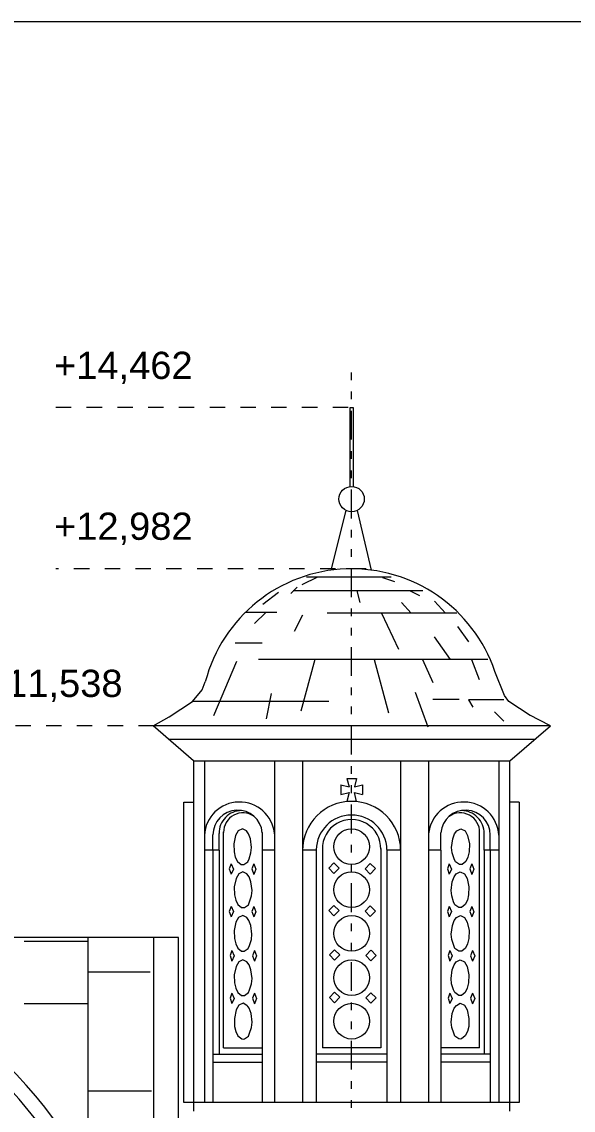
# Model space of a CAD drawing. Header units: millimetres. Extents: x -490789 to -449459, y 209001 to 327650.
# Drawn here: x -463890 to -458831, y 257853 to 267850 of the extents above; entities that cross this region are included whole.
import ezdxf

# ---------------------------------------------------------------- set-up
doc = ezdxf.new("R2010")
doc.units = ezdxf.units.MM
doc.header["$MEASUREMENT"] = 0
doc.linetypes.add('2-Штрих-Штриховая', pattern=[723.19442, 264.583325, -105.833328, 70.555556, -105.833328, 70.555556, -105.833328])
doc.linetypes.add('Штриховая', pattern=[282.222223, 141.111112, -141.111112])
for name, color, linetype, lineweight in [('0_Ном._пера__12_Ном._пера__12_Ном._пера__12', 12, 'Continuous', 18), ('0_Ном._пера__7_Ном._пера__5_Ном._пера__5', 5, 'Continuous', 18), ('0_Ном._пера__7_Ном._пера__7_Ном._пера__1', 1, 'Continuous', 18), ('0_Ном._пера__7_Ном._пера__7_Ном._пера__7', 7, 'Continuous', 18), ('0_Ном._пера__7_Ном._пера__7_Ном._пера__8', 8, 'Continuous', 18), ('0_Ном_пера__14_Ном_пера__14_Ном_пера__14_Ном_пера__14_Ном_пера__14_Ном_пера__14_Ном_пера__14_Ном_пера__14_Ном_пера__14_Ном_пера__14_Ном_пера__14_Ном_пера__14_Ном_пера__14_Ном_пера__14_Ном_пера__14_Ном_пера__14_Ном_пера__14_Ном._пера__14_Ном_пера__14_Ном_2_Ном._пера__8', 8, 'Continuous', 18), ('0_Ном_пера__15_Ном_пера__15_Ном_пера__15_Ном_пера__15_Ном_пера__15_Ном_пера__15_Ном_пера__15_Ном_пера__15_Ном_пера__15_Ном_пера__15_Ном_пера__15_Ном_пера__15_Ном_пера__15_Ном_пера__15_Ном_пера__15_Ном._пера__15_Ном_пера__15_Ном._пера__15_Ном_пера__15_Но_1_Ном._пера__8', 8, 'Continuous', 18), ('0_Ном_пера__1_Ном_пера__1_Ном_пера__1_Ном_пера__1_Ном_пера__1_Ном_пера__1_Ном_пера__1_Ном_пера__1_Ном_пера__1_Ном_пера__1_Ном._пера__1_Ном_пера__1_Ном_пера__1_Ном_пера__1_Ном_пера__1_Ном_пера__1_Ном_пера__1_Ном_пера__1_Ном_пера__1_Ном_пера__1_Ном_пера___D_Ном._пера__1', 1, 'Continuous', 18), ('0_Ном_пера__5_Ном_пера__5_Ном_пера__5_Ном_пера__5_Ном_пера__5_Ном_пера__5_Ном_пера__5_Ном_пера__5_Ном_пера__5_Ном_пера__5_Ном_пера__5_Ном_пера__5_Ном_пера__5_Ном_пера__5_Ном_пера__5_Ном_пера__5_Ном._пера__5_Ном_пера__5_Ном_пера__5_Ном_пера__5_Ном_пера___7_Ном._пера__5', 5, 'Continuous', 18), ('0_Ном_пера__7_Ном_пера__7_Ном_пера__7_Ном_пера__7_Ном_пера__7_Ном_пера__7_Ном_пера__7_Ном_пера__7_Ном_пера__7_Ном_пера__7_Ном_пера__7_Ном_пера__7_Ном_пера__7_Ном_пера__7_Ном_пера__7_Ном._пера__7_Ном._пера__7_Ном._пера__7_Ном._пера__7_Ном._пера__7_Ном._пера__7', 7, 'Continuous', 18), ('0_Ном_пера__7_Ном_пера__7_Ном_пера__7_Ном_пера__7_Ном_пера__7_Ном_пера__7_Ном_пера__7_Ном_пера__7_Ном_пера__7_Ном_пера__7_Ном_пера__7_Ном_пера__7_Ном_пера__7_Ном_пера__7_Ном_пера__7_Ном_пера__7_Ном_пера__7_Ном_пера__7_Ном_пера__7_Ном_пера__7_Ном_пера__7_8_Ном._пера__1', 1, 'Continuous', 18), ('0_Ном_пера__7_Ном_пера__7_Ном_пера__7_Ном_пера__7_Ном_пера__7_Ном_пера__7_Ном_пера__7_Ном_пера__7_Ном_пера__7_Ном_пера__7_Ном_пера__7_Ном_пера__7_Ном_пера__7_Ном_пера__7_Ном_пера__7_Ном_пера__7_Ном_пера__7_Ном_пера__7_Ном_пера__7_Ном_пера__7_Ном_пера__7_C_Ном._пера__1', 1, 'Continuous', 18), ('0_Ном_пера__7_Ном_пера__7_Ном_пера__7_Ном_пера__7_Ном_пера__7_Ном_пера__7_Ном_пера__7_Ном_пера__7_Ном_пера__7_Ном_пера__7_Ном_пера__7_Ном_пера__7_Ном_пера__7_Ном_пера__7_Ном_пера__7_Ном_пера__7_Ном_пера__7_Ном_пера__7_Ном_пера__7_Ном_пера__7_Ном_пера__7_C_Ном._пера__7', 7, 'Continuous', 18), ('0_Ном_пера__7_Ном_пера__7_Ном_пера__7_Ном_пера__7_Ном_пера__7_Ном_пера__7_Ном_пера__7_Ном_пера__7_Ном_пера__7_Ном_пера__7_Ном_пера__7_Ном_пера__7_Ном_пера__7_Ном_пера__7_Ном_пера__7_Ном_пера__7_Ном_пера__7_Ном_пера__7_Ном_пера__7_Ном_пера__7_Ном_пера__7_C_Ном._пера__8', 8, 'Continuous', 18), ('11EXPLICACIA_Ном_пера__7_Ном_пера__7_Ном_пера__7_Ном_пера__7_Ном_пера__7_Ном_пера__7_Ном_пера__7_Ном_пера__7_Ном_пера__7_Ном_пера__7_Ном._пера__7_Ном_пера__7_Ном._пера__7_Ном_пера__7_Ном._пера__7_Ном_пера__7_Ном_пера__7_Ном_пера__7_Ном_пера__7_Ном._пера_8_Ном._пера__7', 7, 'Continuous', 18), ('hatch_Ном_пера__254_Ном_пера__254_Ном_пера__254_Ном._пера__254_Ном_пера__254_Ном._пера__9_Ном_пера__9_Ном_пера__9_Ном_пера__12_Ном_пера__12_Ном_пера__12_Ном_пера__12_Ном_пера__12_Ном_пера__12_Ном_пера__1_Ном_пера__1_Ном_пера__1_Ном_пера__1_Ном_пера__1_Н_B_Ном._пера__1', 1, 'Continuous', 18), ('Line 0.25_Ном_пера__7_Ном_пера__7_Ном_пера__7_Ном_пера__7_Ном_пера__7_Ном_пера__7_Ном_пера__7_Ном_пера__7_Ном_пера__7_Ном_пера__7_Ном_пера__7_Ном._пера__7_Ном._пера__7_Ном._пера__7_Ном._пера__7_Ном._пера__102_Ном._пера__102', 102, 'Continuous', 18), ('Line 0.25_Ном_пера__7_Ном_пера__7_Ном_пера__7_Ном_пера__7_Ном_пера__7_Ном_пера__7_Ном_пера__7_Ном_пера__7_Ном_пера__7_Ном_пера__7_Ном_пера__7_Ном._пера__7_Ном._пера__8_Ном._пера__8_Ном._пера__8_Ном._пера__8_Ном._пера__8', 8, 'Continuous', 18)]:
    doc.layers.add(name, color=color, linetype=linetype, lineweight=lineweight)
doc.styles.add('СГЕНЕРИР_СТИЛЬ_1', font='')
doc.styles.get('СГЕНЕРИР_СТИЛЬ_1').set_extended_font_data('Arial')

msp = doc.modelspace()

# ---------------------------------------------------------------- linework, layer by layer
at = {"layer": '0_Ном._пера__12_Ном._пера__12_Ном._пера__12', "linetype": '2-Штрих-Штриховая'}
msp.add_line((-460864.2, 248101.5), (-460864.2, 264695), dxfattribs=at)
at = {"layer": '0_Ном._пера__7_Ном._пера__5_Ном._пера__5', "linetype": 'Continuous'}
for p, q in [((-461905.3, 260419.6), (-461929, 260376.9)), ((-461866.1, 260437.5), (-461905.3, 260419.6)), ((-461830, 260418.8), (-461866.1, 260437.5)), ((-461809.6, 260392.1), (-461830, 260418.8)), ((-459919, 260392.1), (-459898.7, 260418.8)), ((-459898.7, 260418.8), (-459862.5, 260437.5)), ((-459862.5, 260437.5), (-459823.4, 260419.6)), ((-459823.4, 260419.6), (-459799.7, 260376.9)), ((-461929, 260376.9), (-461945.6, 260298.7)), ((-461792.6, 260344.3), (-461809.6, 260392.1)), ((-461782.3, 260265.8), (-461792.6, 260344.3)), ((-459946.3, 260265.8), (-459936.1, 260344.3)), ((-459936.1, 260344.3), (-459919, 260392.1)), ((-459799.7, 260376.9), (-459783.1, 260298.7)), ((-461945.6, 260298.7), (-461943.2, 260225.2)), ((-461943.2, 260225.2), (-461931.3, 260177.8)), ((-461805.5, 260162.2), (-461787.4, 260216.5)), ((-459941.2, 260216.5), (-459946.3, 260265.8)), ((-459923.1, 260162.2), (-459941.2, 260216.5)), ((-459785.5, 260225.2), (-459797.3, 260177.8)), ((-461931.3, 260177.8), (-461912.4, 260137.5)), ((-461912.4, 260137.5), (-461878.4, 260109.8)), ((-461853, 260109.8), (-461816.3, 260135.7)), ((-461816.3, 260135.7), (-461805.5, 260162.2)), ((-459912.3, 260135.7), (-459923.1, 260162.2)), ((-459875.7, 260109.8), (-459912.3, 260135.7)), ((-459816.3, 260137.5), (-459850.2, 260109.8)), ((-459797.3, 260177.8), (-459816.3, 260137.5)), ((-461900.4, 260024.4), (-461924.1, 259981.8)), ((-461861.3, 260042.4), (-461900.4, 260024.4)), ((-461878.6, 260109.9), (-461866.1, 260109.3)), ((-461866.1, 260109.3), (-461853, 260109.8)), ((-461825.2, 260023.6), (-461861.3, 260042.4)), ((-461804.8, 259997), (-461825.2, 260023.6)), ((-459923.8, 259997), (-459903.5, 260023.6)), ((-459903.5, 260023.6), (-459867.3, 260042.4)), ((-459862.5, 260109.3), (-459875.7, 260109.8)), ((-459867.3, 260042.4), (-459828.2, 260024.4)), ((-459850, 260109.9), (-459862.5, 260109.3)), ((-459828.2, 260024.4), (-459804.5, 259981.8)), ((-461924.1, 259981.8), (-461940.7, 259903.5)), ((-461787.8, 259949.2), (-461804.8, 259997)), ((-461777.5, 259870.7), (-461787.8, 259949.2)), ((-459951.1, 259870.7), (-459940.9, 259949.2)), ((-459940.9, 259949.2), (-459923.8, 259997)), ((-459804.5, 259981.8), (-459787.9, 259903.5)), ((-461940.7, 259903.5), (-461938.4, 259830.1)), ((-461938.4, 259830.1), (-461926.5, 259782.7)), ((-461800.7, 259767.1), (-461782.6, 259821.4)), ((-461782.6, 259821.4), (-461777.5, 259870.7)), ((-459946.1, 259821.4), (-459951.1, 259870.7)), ((-459927.9, 259767.1), (-459946.1, 259821.4)), ((-459790.3, 259830.1), (-459802.1, 259782.7)), ((-459787.9, 259903.5), (-459790.3, 259830.1)), ((-461926.5, 259782.7), (-461907.6, 259742.4)), ((-461907.6, 259742.4), (-461873.6, 259714.6)), ((-461873.8, 259714.8), (-461861.3, 259714.2)), ((-461861.3, 259714.2), (-461848.2, 259714.7)), ((-461848.2, 259714.7), (-461811.5, 259740.6)), ((-461811.5, 259740.6), (-461800.7, 259767.1)), ((-459917.1, 259740.6), (-459927.9, 259767.1)), ((-459880.5, 259714.7), (-459917.1, 259740.6)), ((-459867.3, 259714.2), (-459880.5, 259714.7)), ((-459854.8, 259714.8), (-459867.3, 259714.2)), ((-459821.1, 259742.4), (-459855, 259714.6)), ((-459802.1, 259782.7), (-459821.1, 259742.4)), ((-461901.6, 259623.3), (-461925.3, 259580.6)), ((-461862.5, 259641.2), (-461901.6, 259623.3)), ((-461826.3, 259622.5), (-461862.5, 259641.2)), ((-461806, 259595.8), (-461826.3, 259622.5)), ((-459922.6, 259595.8), (-459902.3, 259622.5)), ((-459902.3, 259622.5), (-459866.1, 259641.2)), ((-459866.1, 259641.2), (-459827, 259623.3)), ((-459827, 259623.3), (-459803.3, 259580.6)), ((-461925.3, 259580.6), (-461941.9, 259502.4)), ((-461788.9, 259548), (-461806, 259595.8)), ((-461778.7, 259469.5), (-461788.9, 259548)), ((-459949.9, 259469.5), (-459939.7, 259548)), ((-459939.7, 259548), (-459922.6, 259595.8)), ((-459803.3, 259580.6), (-459786.7, 259502.4)), ((-461941.9, 259502.4), (-461939.5, 259428.9)), ((-461939.5, 259428.9), (-461927.7, 259381.5)), ((-461801.9, 259365.9), (-461783.8, 259420.2)), ((-461783.8, 259420.2), (-461778.7, 259469.5)), ((-459944.9, 259420.2), (-459949.9, 259469.5)), ((-459926.8, 259365.9), (-459944.9, 259420.2)), ((-459789.1, 259428.9), (-459800.9, 259381.5)), ((-459786.7, 259502.4), (-459789.1, 259428.9)), ((-461927.7, 259381.5), (-461908.7, 259341.2)), ((-461908.7, 259341.2), (-461874.8, 259313.5)), ((-461848.8, 259313.6), (-461812.1, 259339.4)), ((-461812.1, 259339.4), (-461801.3, 259365.9)), ((-459915.9, 259339.4), (-459926.8, 259365.9)), ((-459879.3, 259313.6), (-459915.9, 259339.4)), ((-459819.9, 259341.2), (-459853.8, 259313.5)), ((-459800.9, 259381.5), (-459819.9, 259341.2)), ((-461900, 259216.5), (-461923.7, 259173.8)), ((-461860.9, 259234.4), (-461900, 259216.5)), ((-461875, 259313.7), (-461862.5, 259313)), ((-461862.5, 259313), (-461849.3, 259313.6)), ((-461824.7, 259215.7), (-461860.9, 259234.4)), ((-461804.4, 259189), (-461824.7, 259215.7)), ((-459924.3, 259189), (-459903.9, 259215.7)), ((-459903.9, 259215.7), (-459867.8, 259234.4)), ((-459866.1, 259313), (-459879.3, 259313.6)), ((-459867.8, 259234.4), (-459828.7, 259216.5)), ((-459853.7, 259313.7), (-459866.1, 259313)), ((-459828.7, 259216.5), (-459805, 259173.8)), ((-461923.7, 259173.8), (-461940.3, 259095.6)), ((-461787.3, 259141.2), (-461804.4, 259189)), ((-461777.1, 259062.7), (-461787.3, 259141.2)), ((-459951.6, 259062.7), (-459941.3, 259141.2)), ((-459941.3, 259141.2), (-459924.3, 259189)), ((-459805, 259173.8), (-459788.4, 259095.6)), ((-461940.3, 259095.6), (-461937.9, 259022.1)), ((-461937.9, 259022.1), (-461926.1, 258974.7)), ((-461782.1, 259013.4), (-461777.1, 259062.7)), ((-459946.5, 259013.4), (-459951.6, 259062.7)), ((-459790.7, 259022.1), (-459802.6, 258974.7)), ((-459788.4, 259095.6), (-459790.7, 259022.1)), ((-461926.1, 258974.7), (-461907.1, 258934.4)), ((-461907.1, 258934.4), (-461873.2, 258906.7)), ((-461847.7, 258906.8), (-461811.1, 258932.6)), ((-461811.1, 258932.6), (-461800.2, 258959.1)), ((-461800.2, 258959.1), (-461782.1, 259013.4)), ((-459928.4, 258959.1), (-459946.5, 259013.4)), ((-459917.6, 258932.6), (-459928.4, 258959.1)), ((-459880.9, 258906.8), (-459917.6, 258932.6)), ((-459821.5, 258934.4), (-459855.5, 258906.7)), ((-459802.6, 258974.7), (-459821.5, 258934.4)), ((-461899.5, 258816.9), (-461923.3, 258774.2)), ((-461860.4, 258834.8), (-461899.5, 258816.9)), ((-461873.4, 258906.9), (-461860.9, 258906.2)), ((-461860.9, 258906.2), (-461847.7, 258906.8)), ((-461824.3, 258816.1), (-461860.4, 258834.8)), ((-461803.4, 258789.4), (-461823.7, 258816.1)), ((-459923.5, 258789.4), (-459903.2, 258816.1)), ((-459903.2, 258816.1), (-459867, 258834.8)), ((-459867.8, 258906.2), (-459880.9, 258906.8)), ((-459855.3, 258906.9), (-459867.8, 258906.2)), ((-459867, 258834.8), (-459827.9, 258816.9)), ((-459827.9, 258816.9), (-459804.2, 258774.2)), ((-461923.3, 258774.2), (-461939.8, 258696)), ((-461786.9, 258741.6), (-461803.9, 258789.4)), ((-461776.6, 258663.1), (-461786.9, 258741.6)), ((-459950.8, 258663.1), (-459940.6, 258741.6)), ((-459940.6, 258741.6), (-459923.5, 258789.4)), ((-459804.2, 258774.2), (-459787.6, 258696)), ((-461939.8, 258696), (-461937.5, 258622.5)), ((-461937.5, 258622.5), (-461925.6, 258575.1)), ((-461781.7, 258613.8), (-461776.6, 258663.1)), ((-459945.8, 258613.8), (-459950.8, 258663.1)), ((-459790, 258622.5), (-459801.8, 258575.1)), ((-459787.6, 258696), (-459790, 258622.5)), ((-461925.6, 258575.1), (-461906.7, 258534.8)), ((-461906.7, 258534.8), (-461872.7, 258507.1)), ((-461847.3, 258507.2), (-461810.6, 258533)), ((-461810.6, 258533), (-461799.8, 258559.5)), ((-461799.8, 258559.5), (-461781.7, 258613.8)), ((-459927.6, 258559.5), (-459945.8, 258613.8)), ((-459916.8, 258533), (-459927.6, 258559.5)), ((-459880.2, 258507.2), (-459916.8, 258533)), ((-459820.8, 258534.8), (-459854.7, 258507.1)), ((-459801.8, 258575.1), (-459820.8, 258534.8)), ((-459867, 258506.6), (-459880.2, 258507.2)), ((-459854.5, 258507.2), (-459867, 258506.6))]:
    msp.add_line(p, q, dxfattribs=at)
for centre in [(-460864.2, 260273.4), (-460864.2, 259878.3), (-460863.3, 259477.1), (-460863.3, 259070.3), (-460863.3, 258670.7)]:
    msp.add_circle(centre, 164.1, dxfattribs=at)
at = {"layer": '0_Ном._пера__7_Ном._пера__7_Ном._пера__1', "linetype": 'Continuous'}
for centre, radius, start, end in [((-461892.6, 260360.5), 323.2, 5.56301, 177.01886), ((-460864.2, 260239.5), 450, 0.23827, 180), ((-459836, 260360.5), 323.2, 3.19643, 174.43699), ((-461909.4, 260381.6), 226.7, 5.05939, 180.01545), ((-461873.5, 260398.1), 206.7, 89.89962, 181.22314), ((-460864.2, 260239.9), 324.3, 1.2059, 179.22105), ((-459819.3, 260381.6), 226.7, 359.98455, 174.94061), ((-459855.2, 260398.1), 206.7, 358.77686, 90.10038)]:
    msp.add_arc(centre, radius, start, end, dxfattribs=at)
at = {"layer": '0_Ном._пера__7_Ном._пера__7_Ном._пера__7', "linetype": 'Continuous'}
for p, q in [((-460877.7, 264305.6), (-460851.3, 264305.6)), ((-460877.7, 263581.3), (-460877.7, 264305.6)), ((-460851.3, 264305.6), (-460851.3, 263581.7)), ((-461050.6, 262812), (-460912.8, 263360.5)), ((-460814.1, 263361.2), (-460685.6, 262811.9)), ((-459462.8, 261661), (-459549.6, 261881.9)), ((-462323, 261606.6), (-462235.4, 261714.3)), ((-462235.4, 261714.3), (-462206.3, 261788.4)), ((-459421.9, 261606.6), (-459462.8, 261661)), ((-462537.3, 261464.4), (-462323, 261606.6)), ((-459224.8, 261478.5), (-459421.9, 261606.6)), ((-462685, 261382.4), (-462537.3, 261464.4)), ((-459040.1, 261382.4), (-459234, 261484.5)), ((-459040.1, 261382.4), (-462710.5, 261382.4)), ((-462315.8, 261061.7), (-462685, 261382.4)), ((-459412.9, 261061.7), (-459040.1, 261382.4)), ((-459186.1, 261256.8), (-462540.4, 261256.8)), ((-462315.8, 261061.7), (-462315.8, 257844)), ((-462315.8, 261061.7), (-459412.9, 261061.7)), ((-462215.4, 261061.7), (-462215.4, 257922.8)), ((-461571, 261061.7), (-461571, 257922.8)), ((-461314.2, 261061.7), (-461314.2, 257922.8)), ((-460414.2, 261061.7), (-460414.2, 257922.8)), ((-460157.7, 261061.7), (-460157.7, 257922.8)), ((-459513.3, 261061.7), (-459513.3, 257922.8)), ((-459412.9, 257844), (-459412.9, 261061.7)), ((-462403.1, 260683.6), (-462315.8, 260683.6)), ((-462315.8, 260683.6), (-462315.8, 257844)), ((-459325.5, 260683.6), (-459412.9, 260683.6)), ((-459325.5, 260683.6), (-459325.5, 257922.8)), ((-462039.2, 258424.8), (-462039.2, 260409.5)), ((-461683.5, 260402.7), (-461683.5, 257922.8)), ((-459689.4, 258424.8), (-459689.4, 260409.5)), ((-462136.1, 260241.4), (-462136.1, 257922.8)), ((-462080.1, 260241.4), (-462080.1, 258367.5)), ((-461787.4, 260216.5), (-461782.3, 260265.8)), ((-461188.4, 260245.7), (-461188.4, 257922.8)), ((-461132.4, 260256.9), (-461132.4, 258425.3)), ((-460596, 260256.9), (-460596, 258424.8)), ((-460540, 260246.7), (-460540, 257922.8)), ((-460045.1, 260241.4), (-460045.1, 257921.6)), ((-459783.1, 260298.7), (-459785.5, 260225.2)), ((-459648.6, 260241.4), (-459648.6, 258367.5)), ((-459592.5, 260241.4), (-459592.5, 257922.8)), ((-462039.2, 258424.8), (-461683.5, 258424.8)), ((-461872.9, 258507.2), (-461860.4, 258506.6)), ((-461860.4, 258506.6), (-461847.3, 258507.2)), ((-460596, 258424.8), (-461132.4, 258424.8)), ((-459689.4, 258424.8), (-460045.1, 258424.8)), ((-462136.1, 258367.5), (-461683.5, 258367.5)), ((-460540, 258367.5), (-461188.4, 258367.5)), ((-459592.5, 258367.5), (-460045.1, 258367.5)), ((-462136.1, 258294.6), (-461683.5, 258294.6)), ((-460540, 258294.6), (-461188.4, 258294.6)), ((-459592.5, 258294.6), (-460045.1, 258294.6)), ((-459325.5, 257922.8), (-462403.1, 257922.8))]:
    msp.add_line(p, q, dxfattribs=at)
msp.add_circle((-460864.2, 263466), 116.1, dxfattribs=at)
for centre, radius, start, end in [((-460864.2, 261438.7), 1387, 18.6673, 165.40563), ((-461861.5, 260406.2), 177.7, 54.6693, 181.22314), ((-460864.2, 260255.2), 268.3, 358.77686, 181.23857), ((-459867.1, 260406.2), 177.7, 358.77686, 125.3307), ((-466883.1, 255368.7), 4071, 30.54494, 149.45506), ((-466883.1, 255368.7), 3936, 29.58668, 150.41061), ((-466883.1, 255368.7), 3716.6, 28.0593, 151.93771)]:
    msp.add_arc(centre, radius, start, end, dxfattribs=at)
at = {"layer": '0_Ном._пера__7_Ном._пера__7_Ном._пера__8', "linetype": 'Continuous'}
msp.add_line((-462680, 257437.6), (-462680, 259439.7), dxfattribs=at)
at = {"layer": '0_Ном_пера__14_Ном_пера__14_Ном_пера__14_Ном_пера__14_Ном_пера__14_Ном_пера__14_Ном_пера__14_Ном_пера__14_Ном_пера__14_Ном_пера__14_Ном_пера__14_Ном_пера__14_Ном_пера__14_Ном_пера__14_Ном_пера__14_Ном_пера__14_Ном_пера__14_Ном._пера__14_Ном_пера__14_Ном_2_Ном._пера__8', "linetype": 'Continuous'}
for p, q in [((-461176.7, 262748.7), (-461320, 262679.1)), ((-460502, 262748.7), (-461277.8, 262748.7)), ((-460582, 262746.6), (-460469.2, 262710.1)), ((-461364.3, 262657.3), (-461422.3, 262599.3)), ((-460211.1, 262622), (-461399.6, 262622)), ((-460816.6, 262622), (-460788.7, 262514.9)), ((-460239.2, 262578.6), (-460331.4, 262622)), ((-461534, 262606.8), (-461677.3, 262497.6)), ((-460317, 262419.2), (-460407.8, 262515.2)), ((-460002.4, 262419.2), (-460102.7, 262528.8)), ((-461551.5, 262423.8), (-461840.5, 262423.8)), ((-461652.5, 262423.8), (-461754.9, 262324.1)), ((-459897.3, 262419.2), (-461089.9, 262419.2)), ((-460590.5, 262419.2), (-460433.6, 262087)), ((-461315.3, 262400.9), (-461391, 262249.5)), ((-459789.3, 262154), (-459889.8, 262296.4)), ((-461684.2, 262142.9), (-461933.6, 262142.9)), ((-459956.5, 261992.6), (-460103.8, 262200.3)), ((-461920.8, 261974.3), (-462131.8, 261476.3)), ((-459612.8, 261992.6), (-461717.6, 261992.6)), ((-461202.8, 261992.6), (-461330, 261518)), ((-460657.3, 261992.6), (-460526, 261502.5)), ((-460214.4, 261992.6), (-460118.1, 261781.6)), ((-459763, 261992.6), (-459695, 261809.5)), ((-460281.5, 261691.6), (-460166.1, 261373.8)), ((-459877.4, 261624.5), (-460120.3, 261624.5)), ((-459791.6, 261620.5), (-459751.3, 261555.7)), ((-459468, 261620.5), (-459791.6, 261620.5)), ((-461072.5, 261606.6), (-462323, 261606.6))]:
    msp.add_line(p, q, dxfattribs=at)
at = {"layer": '0_Ном_пера__15_Ном_пера__15_Ном_пера__15_Ном_пера__15_Ном_пера__15_Ном_пера__15_Ном_пера__15_Ном_пера__15_Ном_пера__15_Ном_пера__15_Ном_пера__15_Ном_пера__15_Ном_пера__15_Ном_пера__15_Ном_пера__15_Ном._пера__15_Ном_пера__15_Ном._пера__15_Ном_пера__15_Но_1_Ном._пера__8', "linetype": 'Continuous'}
msp.add_line((-461602.6, 261680.4), (-461648.8, 261446), dxfattribs=at)
at = {"layer": '0_Ном_пера__1_Ном_пера__1_Ном_пера__1_Ном_пера__1_Ном_пера__1_Ном_пера__1_Ном_пера__1_Ном_пера__1_Ном_пера__1_Ном_пера__1_Ном._пера__1_Ном_пера__1_Ном_пера__1_Ном_пера__1_Ном_пера__1_Ном_пера__1_Ном_пера__1_Ном_пера__1_Ном_пера__1_Ном_пера__1_Ном_пера___D_Ном._пера__1', "linetype": 'Continuous'}
msp.add_line((-460763.9, 260841.8), (-460763.9, 260751.5), dxfattribs=at)
at = {"layer": '0_Ном_пера__5_Ном_пера__5_Ном_пера__5_Ном_пера__5_Ном_пера__5_Ном_пера__5_Ном_пера__5_Ном_пера__5_Ном_пера__5_Ном_пера__5_Ном_пера__5_Ном_пера__5_Ном_пера__5_Ном_пера__5_Ном_пера__5_Ном_пера__5_Ном._пера__5_Ном_пера__5_Ном_пера__5_Ном_пера__5_Ном_пера___7_Ном._пера__5', "linetype": 'Continuous'}
for p, q in [((-461969.7, 260116.5), (-461986.1, 260069.4)), ((-461969.3, 260116.7), (-461948.8, 260068.1)), ((-461762.7, 260115.8), (-461779.1, 260068.8)), ((-461762.3, 260116), (-461741.8, 260067.4)), ((-461026.1, 260123.8), (-461073.8, 260076.1)), ((-461026.1, 260123.8), (-460977.9, 260076.6)), ((-460692.9, 260118.6), (-460740.6, 260070.9)), ((-460692.5, 260118.8), (-460644.3, 260071.7)), ((-459969.3, 260116.5), (-459985.7, 260069.4)), ((-459968.9, 260116.7), (-459948.4, 260068.1)), ((-459762.3, 260115.8), (-459778.7, 260068.8)), ((-459761.9, 260116), (-459741.4, 260067.4)), ((-461986.1, 260069.4), (-461969.7, 260019.9)), ((-461948.8, 260068.1), (-461969.7, 260019.9)), ((-461779.1, 260068.8), (-461762.7, 260019.2)), ((-461741.8, 260067.4), (-461762.7, 260019.2)), ((-461073.8, 260076.1), (-461026.1, 260027.2)), ((-460977.9, 260076.6), (-461026.1, 260027.2)), ((-460740.6, 260070.9), (-460692.9, 260022)), ((-460644.7, 260071.5), (-460692.9, 260022)), ((-459985.7, 260069.4), (-459969.3, 260019.9)), ((-459948.4, 260068.1), (-459969.3, 260019.9)), ((-459778.7, 260068.8), (-459762.3, 260019.2)), ((-459741.4, 260067.4), (-459762.3, 260019.2)), ((-461969.7, 259725.3), (-461986.1, 259678.3)), ((-461969.3, 259725.5), (-461948.8, 259676.9)), ((-461762.7, 259724.7), (-461779.1, 259677.6)), ((-461762.3, 259724.8), (-461741.8, 259676.2)), ((-461026.1, 259733.9), (-461073.8, 259686.2)), ((-461026.1, 259733.9), (-460977.9, 259686.7)), ((-460692.9, 259728.7), (-460740.6, 259681)), ((-460692.9, 259728.7), (-460644.7, 259681.6)), ((-459969.3, 259725.3), (-459985.7, 259678.3)), ((-459968.9, 259725.5), (-459948.4, 259676.9)), ((-459762.3, 259724.7), (-459778.7, 259677.6)), ((-459761.9, 259724.8), (-459741.4, 259676.2)), ((-461986.1, 259678.3), (-461969.7, 259628.7)), ((-461948.8, 259676.9), (-461969.7, 259628.7)), ((-461779.1, 259677.6), (-461762.7, 259628.1)), ((-461741.8, 259676.2), (-461762.7, 259628.1)), ((-461073.8, 259686.2), (-461026.1, 259637.3)), ((-460977.9, 259686.7), (-461026.1, 259637.3)), ((-460740.6, 259681), (-460692.9, 259632.1)), ((-460644.7, 259681.6), (-460692.9, 259632.1)), ((-459985.7, 259678.3), (-459969.3, 259628.7)), ((-459948.4, 259676.9), (-459969.3, 259628.7)), ((-459778.7, 259677.6), (-459762.3, 259628.1)), ((-459741.4, 259676.2), (-459762.3, 259628.1)), ((-461963.3, 259319.7), (-461979.7, 259272.7)), ((-461962.9, 259319.9), (-461942.4, 259271.3)), ((-461756.2, 259319.1), (-461772.7, 259272)), ((-461755.9, 259319.2), (-461735.4, 259270.6)), ((-461019.7, 259327), (-461067.4, 259279.3)), ((-461019.7, 259327), (-460971.5, 259279.9)), ((-460686.5, 259321.9), (-460734.2, 259274.2)), ((-460686.1, 259322), (-460637.9, 259274.9)), ((-459962.9, 259319.7), (-459979.3, 259272.7)), ((-459962.5, 259319.9), (-459942, 259271.3)), ((-459755.9, 259319.1), (-459772.3, 259272)), ((-459755.5, 259319.2), (-459735, 259270.6)), ((-461979.7, 259272.7), (-461963.3, 259223.1)), ((-461942.4, 259271.3), (-461963.3, 259223.1)), ((-461772.7, 259272), (-461756.2, 259222.5)), ((-461735.4, 259270.6), (-461756.2, 259222.5)), ((-461067.4, 259279.3), (-461019.7, 259230.4)), ((-460971.5, 259279.9), (-461019.7, 259230.4)), ((-460734.2, 259274.2), (-460686.5, 259225.3)), ((-460638.3, 259274.7), (-460686.5, 259225.3)), ((-459979.3, 259272.7), (-459962.9, 259223.1)), ((-459942, 259271.3), (-459962.9, 259223.1)), ((-459772.3, 259272), (-459755.9, 259222.5)), ((-459735, 259270.6), (-459755.9, 259222.5)), ((-461963.3, 258928.6), (-461979.7, 258881.5)), ((-461962.9, 258928.7), (-461942.4, 258880.1)), ((-461756.2, 258927.9), (-461772.7, 258880.8)), ((-461755.9, 258928.1), (-461735.4, 258879.5)), ((-461019.7, 258937.1), (-461067.4, 258889.4)), ((-461019.7, 258937.1), (-460971.5, 258890)), ((-460686.5, 258932), (-460734.2, 258884.3)), ((-460686.5, 258932), (-460638.3, 258884.8)), ((-459962.9, 258928.6), (-459979.3, 258881.5)), ((-459962.5, 258928.7), (-459942, 258880.1)), ((-459755.9, 258927.9), (-459772.3, 258880.8)), ((-459755.5, 258928.1), (-459735, 258879.5)), ((-461979.7, 258881.5), (-461963.3, 258832)), ((-461942.4, 258880.1), (-461963.3, 258832)), ((-461772.7, 258880.8), (-461756.2, 258831.3)), ((-461735.4, 258879.5), (-461756.2, 258831.3)), ((-461067.4, 258889.4), (-461019.7, 258840.5)), ((-460971.5, 258890), (-461019.7, 258840.5)), ((-460734.2, 258884.3), (-460686.5, 258835.4)), ((-460638.3, 258884.8), (-460686.5, 258835.4)), ((-459979.3, 258881.5), (-459962.9, 258832)), ((-459942, 258880.1), (-459962.9, 258832)), ((-459772.3, 258880.8), (-459755.9, 258831.3)), ((-459735, 258879.5), (-459755.9, 258831.3))]:
    msp.add_line(p, q, dxfattribs=at)
at = {"layer": '0_Ном_пера__7_Ном_пера__7_Ном_пера__7_Ном_пера__7_Ном_пера__7_Ном_пера__7_Ном_пера__7_Ном_пера__7_Ном_пера__7_Ном_пера__7_Ном_пера__7_Ном_пера__7_Ном_пера__7_Ном_пера__7_Ном_пера__7_Ном_пера__7_Ном_пера__7_Ном_пера__7_Ном_пера__7_Ном_пера__7_Ном_пера__7_8_Ном._пера__1', "linetype": 'Continuous'}
for p, q in [((-460962.6, 260841.9), (-460887.3, 260821.8)), ((-460907.6, 260900.4), (-460887.3, 260821.8)), ((-460818.7, 260900.7), (-460839, 260821.8)), ((-460839, 260821.8), (-460763.9, 260841.9)), ((-460962.7, 260751.5), (-460887.4, 260771.7)), ((-460887.4, 260771.7), (-460907.4, 260687.4)), ((-460839, 260771.7), (-460763.9, 260751.5)), ((-460818.7, 260687.3), (-460839, 260771.7))]:
    msp.add_line(p, q, dxfattribs=at)
at = {"layer": '0_Ном_пера__7_Ном_пера__7_Ном_пера__7_Ном_пера__7_Ном_пера__7_Ном_пера__7_Ном_пера__7_Ном_пера__7_Ном_пера__7_Ном_пера__7_Ном_пера__7_Ном_пера__7_Ном_пера__7_Ном_пера__7_Ном_пера__7_Ном_пера__7_Ном_пера__7_Ном_пера__7_Ном_пера__7_Ном_пера__7_Ном_пера__7_C_Ном._пера__1', "linetype": 'Continuous'}
for p, q in [((-462136.1, 260241.4), (-462136.1, 260381.6)), ((-462080.1, 260241.4), (-462080.1, 260393.6)), ((-460045.1, 260241.4), (-460045.1, 260401.6)), ((-459648.6, 260241.4), (-459648.6, 260395.3)), ((-459592.3, 260241.4), (-459592.3, 260381.6)), ((-462080.1, 260241.4), (-462215.4, 260241.4)), ((-461571, 260241.4), (-461683.5, 260241.4)), ((-461188.5, 260241.4), (-461314.2, 260241.4)), ((-460414.2, 260241.4), (-460540, 260241.4)), ((-460045.1, 260241.4), (-460157.7, 260241.4)), ((-459513.3, 260241.4), (-459648.6, 260241.4))]:
    msp.add_line(p, q, dxfattribs=at)
at = {"layer": '0_Ном_пера__7_Ном_пера__7_Ном_пера__7_Ном_пера__7_Ном_пера__7_Ном_пера__7_Ном_пера__7_Ном_пера__7_Ном_пера__7_Ном_пера__7_Ном_пера__7_Ном_пера__7_Ном_пера__7_Ном_пера__7_Ном_пера__7_Ном_пера__7_Ном_пера__7_Ном_пера__7_Ном_пера__7_Ном_пера__7_Ном_пера__7_C_Ном._пера__7', "linetype": 'Continuous'}
for p, q in [((-462403.1, 257922.8), (-462403.1, 260683.6)), ((-462451.4, 259439.7), (-471311.2, 259439.7)), ((-462451.4, 257437.6), (-462451.4, 259439.7))]:
    msp.add_line(p, q, dxfattribs=at)
at = {"layer": '0_Ном_пера__7_Ном_пера__7_Ном_пера__7_Ном_пера__7_Ном_пера__7_Ном_пера__7_Ном_пера__7_Ном_пера__7_Ном_пера__7_Ном_пера__7_Ном_пера__7_Ном_пера__7_Ном_пера__7_Ном_пера__7_Ном_пера__7_Ном_пера__7_Ном_пера__7_Ном_пера__7_Ном_пера__7_Ном_пера__7_Ном_пера__7_C_Ном._пера__8', "linetype": 'Continuous'}
msp.add_line((-459467.1, 261426.2), (-459552, 261511.1), dxfattribs=at)
at = {"layer": '11EXPLICACIA_Ном_пера__7_Ном_пера__7_Ном_пера__7_Ном_пера__7_Ном_пера__7_Ном_пера__7_Ном_пера__7_Ном_пера__7_Ном_пера__7_Ном_пера__7_Ном._пера__7_Ном_пера__7_Ном._пера__7_Ном_пера__7_Ном._пера__7_Ном_пера__7_Ном_пера__7_Ном_пера__7_Ном_пера__7_Ном._пера_8_Ном._пера__7', "linetype": 'Continuous'}
msp.add_line((-449547.7, 267849.5), (-488747.7, 267849.5), dxfattribs=at)
at = {"layer": 'hatch_Ном_пера__254_Ном_пера__254_Ном_пера__254_Ном._пера__254_Ном_пера__254_Ном._пера__9_Ном_пера__9_Ном_пера__9_Ном_пера__12_Ном_пера__12_Ном_пера__12_Ном_пера__12_Ном_пера__12_Ном_пера__12_Ном_пера__1_Ном_пера__1_Ном_пера__1_Ном_пера__1_Ном_пера__1_Н_B_Ном._пера__1', "linetype": 'Continuous'}
for p, q in [((-460962.6, 260841.9), (-460962.7, 260751.5)), ((-460907.4, 260900.5), (-460818.7, 260900.7))]:
    msp.add_line(p, q, dxfattribs=at)
at = {"layer": 'Line 0.25_Ном_пера__7_Ном_пера__7_Ном_пера__7_Ном_пера__7_Ном_пера__7_Ном_пера__7_Ном_пера__7_Ном_пера__7_Ном_пера__7_Ном_пера__7_Ном_пера__7_Ном._пера__7_Ном._пера__7_Ном._пера__7_Ном._пера__7_Ном._пера__102_Ном._пера__102', "linetype": 'Штриховая'}
for p, q in [((-460896.2, 264305.6), (-463639.4, 264305.6)), ((-460730.5, 262825.6), (-463577.6, 262825.6)), ((-462679.3, 261382.4), (-464220.6, 261382.4))]:
    msp.add_line(p, q, dxfattribs=at)
at = {"layer": 'Line 0.25_Ном_пера__7_Ном_пера__7_Ном_пера__7_Ном_пера__7_Ном_пера__7_Ном_пера__7_Ном_пера__7_Ном_пера__7_Ном_пера__7_Ном_пера__7_Ном_пера__7_Ном._пера__7_Ном._пера__8_Ном._пера__8_Ном._пера__8_Ном._пера__8_Ном._пера__8', "linetype": 'Continuous'}
for p, q in [((-463283.5, 259439.7), (-463283.5, 257656.9)), ((-463285.4, 259401.6), (-463869.7, 259401.6)), ((-462713.5, 259121), (-463283.5, 259121)), ((-463283.5, 258831.4), (-463867.8, 258831.4)), ((-462699.2, 258026.8), (-463283.5, 258026.8))]:
    msp.add_line(p, q, dxfattribs=at)

# ---------------------------------------------------------------- texts
at = {"layer": '0_Ном_пера__7_Ном_пера__7_Ном_пера__7_Ном_пера__7_Ном_пера__7_Ном_пера__7_Ном_пера__7_Ном_пера__7_Ном_пера__7_Ном_пера__7_Ном_пера__7_Ном_пера__7_Ном_пера__7_Ном_пера__7_Ном_пера__7_Ном._пера__7_Ном._пера__7_Ном._пера__7_Ном._пера__7_Ном._пера__7_Ном._пера__7', "linetype": 'Continuous', "char_height": 250, "attachment_point": 9, "style": 'СГЕНЕРИР_СТИЛЬ_1'}
for s, insert in [('\\A1;{\\fArial|b0|i0|c204|p38;+14,462}', (-462322.8, 264522.6)), ('\\A1;{\\fArial|b0|i0|c204|p38;+12,982}', (-462322.8, 263045.1)), ('\\A1;{\\fArial|b0|i0|c204|p38;+11,538}', (-462965.8, 261601.9))]:
    msp.add_mtext(s, dxfattribs=dict(at, insert=insert))

doc.saveas('drawing.dxf')
